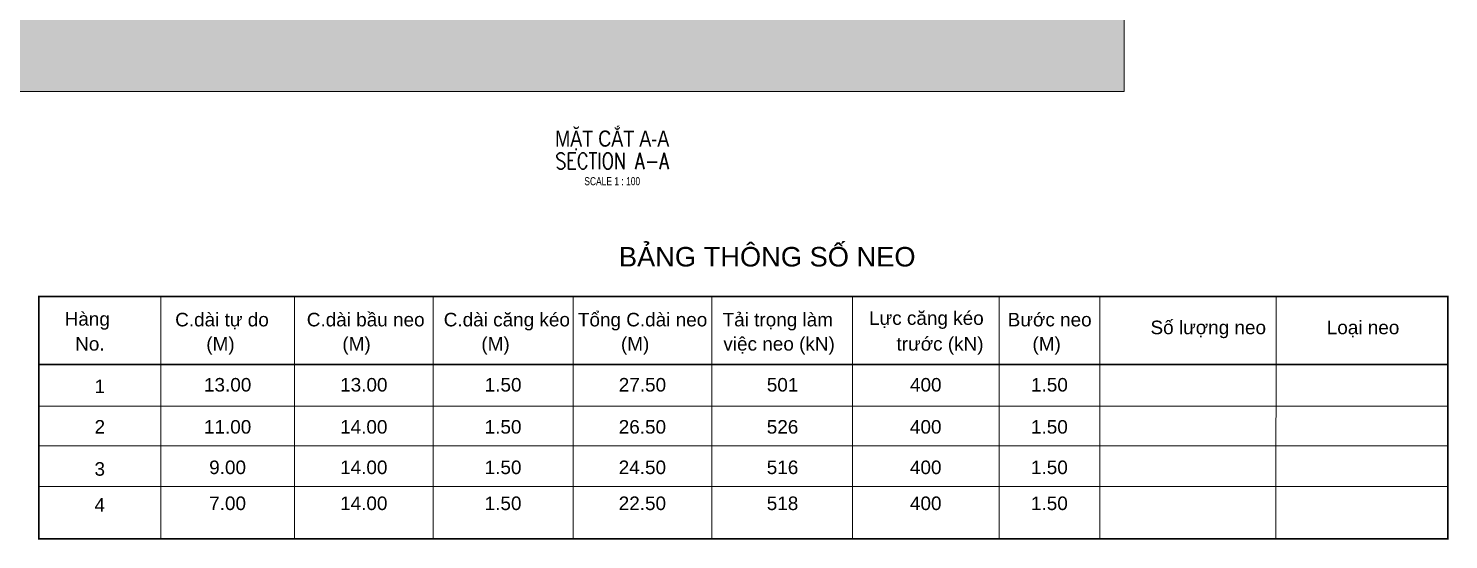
# Model space of a CAD drawing. Header units: millimetres. Extents: x -383953 to 676589, y -101685 to 196247.
# Drawn here: x 255201 to 299229, y -96141 to -80280 of the extents above; entities that cross this region are included whole.
import ezdxf
from ezdxf.enums import TextEntityAlignment as Align

# ---------------------------------------------------------------- set-up
doc = ezdxf.new("R2010")
doc.units = ezdxf.units.MM
doc.layers.get('0').update_dxf_attribs({"lineweight": 20})
for name, color, linetype, lineweight in [('NDC_S_ANNO', 7, 'Continuous', 20), ('NDC_S_CONTINUOUS', 3, 'Continuous', 20), ('NDC_S_ENG TITLE', 3, 'Continuous', 20), ('NDC_S_HATCH MATERIAL', 8, 'Continuous', 13), ('NDC_S_TEXT SYMBOL', 7, 'Continuous', 20), ('NDC_S_VN TITLE', 6, 'Continuous', 35)]:
    doc.layers.add(name, color=color, linetype=linetype, lineweight=lineweight)
doc.styles.add('ARIAL', font='arial.ttf', dxfattribs={"width": 0.8})
doc.styles.add('NDC_ANNO', font='', dxfattribs={"width": 0.8})
doc.styles.add('NDC_EN TXT', font='romans.shx', dxfattribs={"width": 0.8})
doc.styles.add('NDC_VIE TXT', font='arial.ttf', dxfattribs={"width": 0.8})
doc.styles.get('NDC_ANNO').set_extended_font_data('Dotum')

# ---------------------------------------------------------------- blocks, each defined once
blk = doc.blocks.new('Drawing name_symbol')
at = {"layer": 'NDC_S_ENG TITLE', "style": 'NDC_EN TXT', "width": 0.8}
blk.add_attdef('SECTDET1', text='', height=5, dxfattribs=at).set_placement((0, 1.011264427095739), align=Align.CENTER)
at = {"layer": 'NDC_S_TEXT SYMBOL', "lineweight": 25, "style": 'NDC_ANNO', "width": 0.8}
blk.add_attdef('SSCALE', text='', height=2.5, dxfattribs=at).set_placement((0, -3.998868953555331), align=Align.CENTER)
at = {"layer": 'NDC_S_VN TITLE', "style": 'NDC_VIE TXT', "width": 0.8}
blk.add_attdef('SECTDET2', text='', height=5, dxfattribs=at).set_placement((0, 7.970649532882817), align=Align.CENTER)

msp = doc.modelspace()

# ---------------------------------------------------------------- hatches: boundary and pattern name
at = {"layer": 'NDC_S_HATCH MATERIAL'}
h = msp.add_hatch(dxfattribs=at)
h.set_pattern_fill('AR-SAND', color=256, scale=15)
h.set_pattern_definition([(37.50000000000001, (250505.1761934992, 207001.8712739735), (-24.00046943976069, 734.1198559940135), [0, -579.1200000000001, 0, -647.7, 0, -619.125]), (7.499999999999999, (250505.1761934992, 207001.8712739735), (674.2849247070039, 1075.237650852531), [0, -312.4200000000001, 0, -521.97, 0, -200.025]), (327.5, (250036.5461934994, 207001.8712739735), (1186.488555362187, 2.155777017818643), [0, -190.5, 0, -685.8, 0, -895.3499999999999]), (317.5, (250036.5461934994, 207001.8712739735), (1145.334678708446, 334.3939848858245), [0, -95.25, 0, -449.58, 0, -514.35])])
h.paths.add_polyline_path([(276373.8998603085, -60671.34407797875), (252717.1528978145, -60671.34407797887), (252717.1528978145, -82242.22137962515), (289173.8998603085, -82242.2213796252), (289173.8998603085, -67971.27697346814), (277173.8998603085, -67971.27697346825), (277173.8998603085, -79671.27697346802), (276373.8998603085, -79671.27697346802)])
h.paths.add_polyline_path([(282188.9791577163, -69396.82452118203), (283367.0828412088, -69396.82452118203), (283367.0828412088, -68624.0584911684), (282188.9791577163, -68624.0584911684)], flags=24)
h.paths.add_polyline_path([(275419.6233567186, -66380.02313649606), (275419.6233567186, -64954.26853213045), (274646.857326705, -64954.26853213045), (274646.857326705, -66380.02313649606)], flags=24)
h.paths.add_polyline_path([(278892.6754401175, -69396.82452118203), (280070.77912361, -69396.82452118203), (280070.77912361, -68624.0584911684), (278892.6754401175, -68624.0584911684)], flags=24)

# ---------------------------------------------------------------- linework, layer by layer
at = {"color": 3}
for p, q in [((259304.3308824217, -88596.65026708873), (259304.3308824217, -90696.17026708875)), ((263451.092591916, -88596.65026708873), (263451.092591916, -90696.17026708875)), ((267746.665469365, -88596.65026708873), (267746.665469365, -90696.17026708875)), ((272088.5644112617, -88596.65026708873), (272088.5644112617, -90696.17026708875)), ((276384.1372887086, -88596.65026708873), (276384.1372887086, -90696.17026708875)), ((280747.6872887032, -88596.65026708873), (280747.6872887032, -90696.17026708875)), ((285293.1164622458, -88596.65026708873), (285293.1164622458, -90696.17026708875)), ((288416.3613055936, -88596.65026708873), (288416.3613055936, -90696.17026708875)), ((293880.4632357724, -88596.65026708873), (293875.6700958763, -96115.80517215206)), ((255525.1948824215, -90696.17026708875), (299201.3525628588, -90696.17026708875)), ((259304.3327376037, -91976.96940471715), (259304.3308824217, -90696.17026708875)), ((259304.3387325279, -96115.80517215206), (259304.3308824217, -90696.17026708875)), ((263451.0944470975, -91976.96940471715), (263451.092591916, -90696.17026708875)), ((263451.10044202, -96115.80517215206), (263451.092591916, -90696.17026708875)), ((267746.6673245463, -91976.96940471715), (267746.665469365, -90696.17026708875)), ((267746.673319468, -96115.80517215206), (267746.665469365, -90696.17026708875)), ((272088.5662664418, -91976.96940471715), (272088.5644112617, -90696.17026708875)), ((272088.5722613597, -96115.80517215206), (272088.5644112617, -90696.17026708875)), ((276384.1391438998, -91976.96940471715), (276384.1372887086, -90696.17026708875)), ((276384.1451388537, -96115.80517215206), (276384.1372887086, -90696.17026708875)), ((280747.6891438946, -91976.96940471715), (280747.6872887032, -90696.17026708875)), ((280747.6951388491, -96115.80517215206), (280747.6872887032, -90696.17026708875)), ((285293.1183174368, -91976.96940471715), (285293.1164622458, -90696.17026708875)), ((285293.1243123896, -96115.80517215206), (285293.1164622458, -90696.17026708875)), ((288416.3631607858, -91976.96940471715), (288416.3613055936, -90696.17026708875)), ((288416.3691557426, -96115.80517215206), (288416.3613055936, -90696.17026708875)), ((255525.197949812, -90721.2663749854), (299199.736383586, -90721.2663749854)), ((255525.2028360339, -92002.06552908191), (299199.7412698078, -92002.06552908191)), ((255523.5987852993, -93229.927910014), (299198.1372190733, -93229.927910014)), ((255525.197949812, -96115.80517215206), (299199.736383586, -96115.80517215206))]:
    msp.add_line(p, q, dxfattribs=at)
at = {"color": 4, "const_width": 50.38847999999999}
msp.add_lwpolyline([(255525.1948824215, -88596.65026708873), (299203.9988653826, -88596.65026708873), (299203.9988653826, -96115.805172152), (255525.197949812, -96115.80517215206)], close=True, dxfattribs=at)
at = {"layer": 'NDC_S_CONTINUOUS'}
for p, q in [((289173.8998603085, -66371.27697346814), (289173.8998603085, -82242.22137962509)), ((252717.1528978145, -82242.22137962515), (289173.8998603085, -82242.2213796252))]:
    msp.add_line(p, q, dxfattribs=at)
at = {"layer": 'NDC_S_CONTINUOUS', "ltscale": 100}
msp.add_line((255524.7709783521, -94496.8064660966), (299203.9988653826, -94496.8064660966), dxfattribs=at)

# ---------------------------------------------------------------- block references
at = {"layer": 'NDC_S_ANNO', "xscale": 100, "yscale": 100, "zscale": 100}
msp.add_blockref('Drawing name_symbol', (273300.7997793877, -84745.88473203738), dxfattribs=at).add_auto_attribs({'SECTDET1': 'SECTION A-A', 'SECTDET2': 'MẶT CẮT A-A', 'SSCALE': 'SCALE 1 : 100'})

# ---------------------------------------------------------------- texts
at = {"color": 4, "style": 'ARIAL'}
msp.add_text('BẢNG THÔNG SỐ NEO', height=604.66176, dxfattribs=at).set_placement((273506.2056544805, -87666.39940973552))
at = {"color": 3, "style": 'ARIAL'}
for s, p in [('Hàng', (256324.6784320015, -89503.46703923441)), ('C.dài tự do', (259750.6015581858, -89525.31628663692)), ('C.dài bầu neo', (263831.0653556234, -89525.31628663692)), ('C.dài căng kéo', (268076.6329396134, -89525.31628663692)), ('Tổng C.dài neo', (272235.502192285, -89525.31628663692)), ('Tải trọng làm', (276722.3127024132, -89525.31628663692)), ('Bước neo', (285559.991877732, -89525.31628663692)), ('Số lượng neo', (289987.7011679198, -89767.26683047874)), ('Loại neo', (295451.7647728173, -89767.26683047874)), ('  No.', (256324.6784320015, -90276.26626708888)), ('  (M)', (260389.4014280844, -90276.26626708888)), ('  (M)', (264607.6148289954, -90276.26626708888)), ('  (M)', (268916.8694154383, -90276.26626708888)), ('  (M)', (273244.6557505548, -90276.26626708888)), (' việc neo (kN)', (276583.0676838091, -90276.26626708888)), (' trước (kN)', (281949.5954375245, -90276.1736879553)), ('  (M)', (286001.9464734715, -90276.26626708888))]:
    msp.add_text(s, height=419.9039999999999, dxfattribs=at).set_placement(p)
for s, p in [('Lực căng kéo', (283039.1070570878, -89268.08653873316)), ('13.00', (261377.7178949246, -91336.54989870678)), ('13.00', (265598.8851883961, -91336.54989870678)), ('1.50', (269917.6210982625, -91336.56983590283)), ('27.50', (274236.3570079353, -91336.56983590283)), ('501', (278581.5823521928, -91336.56983590283)), ('400', (283020.4080334274, -91336.56983590283)), ('1.50', (286854.745041873, -91336.56983590283)), ('1', (257414.7788119105, -91386.77967565454)), ('2', (257414.780630742, -92642.48272185441)), ('11.00', (261376.08316665, -92642.44516070042)), ('14.00', (265597.2504601215, -92642.44516070042)), ('1.50', (269915.9863699879, -92642.46509789623)), ('26.50', (274234.7222796608, -92642.46509789623)), ('526', (278579.9476239183, -92642.46509789623)), ('400', (283018.7733051529, -92642.46509789623)), ('1.50', (286853.1103135984, -92642.46509789623)), ('3', (257413.1459024674, -93948.37798384781)), ('9.00', (261376.0849854815, -93898.14820690028)), ('14.00', (265597.252278953, -93898.14820690028)), ('1.50', (269915.9881888194, -93898.1681440961)), ('24.50', (274234.7240984922, -93898.1681440961)), ('516', (278579.9494427497, -93898.1681440961)), ('400', (283018.7751239843, -93898.1681440961)), ('1.50', (286853.1121324298, -93898.1681440961)), ('4', (257413.1459024674, -95064.27373715315)), ('7.00', (261376.0849854815, -95014.04396020563)), ('14.00', (265597.252278953, -95014.04396020563)), ('1.50', (269915.9881888194, -95014.06389740144)), ('22.50', (274234.7240984922, -95014.06389740144)), ('518', (278579.9494427497, -95014.06389740144)), ('400', (283018.7751239843, -95014.06389740144)), ('1.50', (286853.1121324298, -95014.06389740144))]:
    msp.add_text(s, height=419.9039999999999, dxfattribs=at).set_placement(p, align=Align.MIDDLE_CENTER)

doc.saveas('drawing.dxf')
